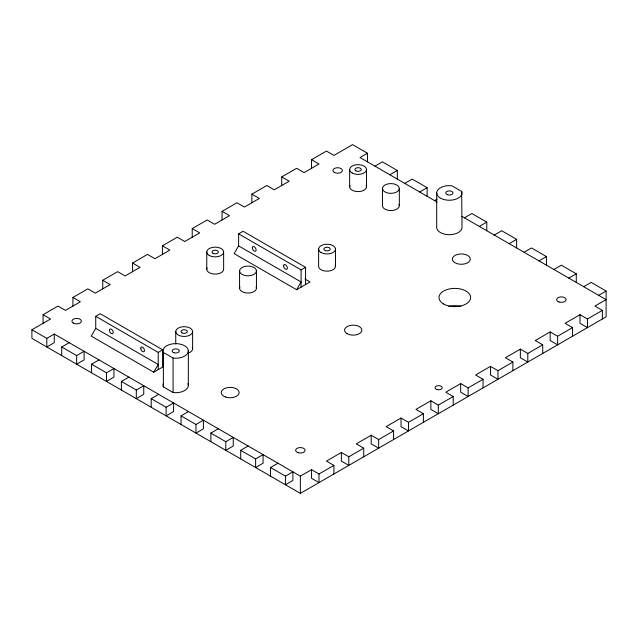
<?xml version="1.0" encoding="UTF-8"?>
<svg xmlns="http://www.w3.org/2000/svg" width="638" height="638" viewBox="0 0 638 638"><rect width="100%" height="100%" fill="white"/><g stroke="black" fill="none" stroke-linecap="round" stroke-linejoin="round"><path stroke-width="0.96" d="M95.732 328.387L91.258 336.138L153.75 372.217L162.698 367.049L162.698 349.823L100.206 313.744L95.732 316.328L95.732 328.387L158.224 364.465L153.75 372.217M305.578 284.556L305.578 267.338L243.086 231.259L238.612 233.843L238.612 245.893L234.138 253.645L296.63 289.724L310.052 281.972L304.916 279.005M296.63 289.724L301.104 281.972L238.612 245.893M43.089 323.306L43.089 314.694L58.002 306.081L65.459 310.387L80.372 301.782L72.915 297.475L72.915 306.081M72.915 297.475L87.829 288.862L95.285 293.169L110.199 284.556L102.742 280.249L102.742 288.862M102.742 280.249L117.655 271.644L125.112 275.943L140.025 267.338L132.568 263.031L132.568 271.644M132.568 263.031L147.49 254.418L154.946 258.725L169.86 250.112L162.403 245.805L162.403 254.418M162.403 245.805L177.316 237.2L184.773 241.507L199.686 232.894L192.229 228.587L192.229 237.2M192.229 228.587L207.143 219.974L214.599 224.281L229.513 215.668L222.056 211.369L222.056 219.974M222.056 211.369L236.969 202.756L244.426 207.063L259.339 198.45L251.882 194.143L251.882 202.756M251.882 194.143L266.804 185.53L274.26 189.837L289.173 181.232L281.717 176.925L281.717 185.538M281.717 176.925L296.63 168.312L304.087 172.619L319 164.006L311.543 159.699L311.543 168.312M311.543 159.699L326.457 151.094L333.913 155.401L352.559 144.635L367.472 153.248L367.472 161.853M583.73 286.709L591.187 282.403L606.1 291.016L606.1 316.847L300.354 493.365L31.9 338.371L31.9 329.766L50.546 319L43.089 314.694M31.9 329.766L46.813 338.371L54.27 334.065L300.354 476.147L311.543 469.688L319 473.994L333.913 465.381L333.913 473.994M367.472 153.248L360.015 157.546L437.07 202.039M61.727 355.597L61.727 346.984L69.183 342.678M374.929 166.159L382.385 161.853L397.299 170.466L397.299 179.079M76.64 355.597L84.096 351.291L84.096 359.904L76.64 364.202L76.64 355.597L61.727 346.984M389.842 174.772L397.299 170.466M91.561 372.815L91.561 364.202L99.018 359.904M404.755 183.385L412.212 179.079L427.125 187.684L427.125 196.297M106.474 372.815L113.931 368.509L113.931 377.122L106.474 381.428L106.474 372.815L91.561 364.202M419.668 191.99L427.125 187.684M95.732 316.328L158.224 352.407L162.698 349.823M238.612 233.843L301.104 269.922L305.578 267.338M121.387 390.041L121.387 381.428L128.844 377.122M434.59 200.603L437.07 199.168M136.301 390.041L143.757 385.735L143.757 394.34L136.301 398.646L136.301 390.041L121.387 381.428M151.214 407.259L151.214 398.646L158.671 394.34M464.416 217.821L471.873 213.523L486.786 222.128L486.786 230.741M166.127 407.259L173.584 402.953L173.584 411.566L166.127 415.872L166.127 407.259L151.214 398.646M479.329 226.434L486.786 222.128M181.04 424.477L181.04 415.872L188.497 411.566M494.243 235.047L501.699 230.741L516.613 239.354L516.613 247.959M195.954 424.477L203.41 420.179L203.41 428.784L195.954 433.09L195.954 424.477L181.04 415.872M509.156 243.66L516.613 239.354M210.875 441.703L210.875 433.09L218.332 428.784M524.069 252.265L531.526 247.959L546.439 256.572L546.439 265.185M225.788 441.703L233.245 437.397L233.245 446.01L225.788 450.316L225.788 441.703L210.875 433.09M538.982 260.878L546.439 256.572M240.701 458.921L240.701 450.316L248.158 446.01M553.904 269.491L561.36 265.185L576.274 273.798L576.274 282.403M255.615 458.921L263.071 454.615L263.071 463.228L255.615 467.534L255.615 458.921L240.701 450.316M568.817 278.096L576.274 273.798M270.528 476.147L270.528 467.534L277.985 463.228M285.441 476.147L292.898 471.841L292.898 480.454L285.441 484.752L285.441 476.147L270.528 467.534M598.643 295.322L606.1 291.016M363.74 456.768L363.74 448.163L348.826 456.768L341.37 452.462L326.457 461.075L333.913 465.381M393.574 439.55L393.574 430.937L378.661 439.55L371.196 435.244L356.283 443.857L363.74 448.163M423.401 422.332L423.401 413.719L408.487 422.324L401.031 418.026L386.118 426.631L393.574 430.937M453.227 405.106L453.227 396.493L438.314 405.106L430.857 400.8L415.944 409.413L423.401 413.719M483.054 387.888L483.054 379.275L468.14 387.888L460.684 383.582L445.771 392.195L453.227 396.493M512.888 370.662L512.888 362.057L497.975 370.662L490.51 366.356L475.597 374.969L483.054 379.275M542.715 353.444L542.715 344.831L527.801 353.444L520.345 349.138L505.432 357.751L512.888 362.057M572.541 336.218L572.541 327.613L557.628 336.218L550.171 331.919L535.258 340.525L542.715 344.831M602.368 319L602.368 310.387L587.454 319L579.998 314.694L565.085 323.306L572.541 327.613M188.33 350.948A12.656 7.305 0 0 0 175.673 343.635A12.656 7.305 0 0 0 163.017 350.948L163.36 352.447L173.073 358.054L175.673 358.253A12.656 7.305 0 0 0 188.33 350.948L188.33 385.392M163.448 383.494A12.656 7.305 0 0 0 163.017 385.392L163.36 386.891L173.073 392.498L175.673 392.697A12.656 7.305 0 0 0 187.899 383.494M461.665 191.44L451.951 185.833L449.351 185.634A12.656 7.305 0 0 0 436.695 192.939L436.695 227.383A12.656 7.305 0 0 0 449.351 234.688A12.656 7.305 0 0 0 462.008 227.383L461.665 191.44L462.008 192.939A12.656 7.305 0 0 1 449.351 200.244A12.656 7.305 0 0 1 436.695 192.939M461.928 216.386L606.1 299.629L594.911 306.081L602.368 310.387M587.454 319L587.454 327.613L579.998 323.306L579.998 314.694M557.628 336.218L557.628 344.831L550.171 340.525L550.171 331.919M527.801 353.444L527.801 362.057L520.345 357.751L520.345 349.138M497.975 370.662L497.975 379.275L490.51 374.969L490.51 366.356M468.14 387.888L468.14 396.493L460.684 392.195L460.684 383.582M438.314 405.106L438.314 413.719L430.857 409.413L430.857 400.8M408.487 422.324L408.487 430.937L401.031 426.631L401.031 418.026M399.324 188.465A8.438 4.873 0 0 1 386.668 192.684A8.438 4.873 0 0 1 386.668 184.246A8.438 4.873 0 0 1 399.324 188.465L399.324 205.683M382.449 188.465L382.449 205.683A8.438 4.873 0 0 0 391.987 210.516A8.438 4.873 0 0 0 399.037 204.423M378.661 439.55L378.661 448.163L371.196 443.857L371.196 435.244M366.515 169.517L366.515 186.743M349.64 169.517L349.64 186.743M348.826 456.768L348.826 465.381L341.37 461.075L341.37 452.462M335.492 249.083L335.492 266.301M319 473.994L319 482.599L311.543 478.301L311.543 469.688M318.617 249.083L318.617 266.301A8.438 4.873 0 0 0 328.155 271.134A8.438 4.873 0 0 0 335.205 265.041M301.104 269.922L301.104 287.14M300.354 476.147L300.354 493.365M256.444 270.951A8.438 4.873 0 0 1 243.788 275.169A8.438 4.873 0 0 1 243.788 266.732A8.438 4.873 0 0 1 256.444 270.951L256.444 288.177M239.569 270.951L239.569 288.177M223.635 252.01L223.635 269.228A8.438 4.873 0 0 1 214.097 274.061A8.438 4.873 0 0 1 207.047 267.968M206.76 252.01L206.76 269.228M192.612 331.569A8.438 4.873 0 0 1 179.956 335.787A8.438 4.873 0 0 1 179.956 327.35A8.438 4.873 0 0 1 192.612 331.569L192.612 348.795M175.737 331.569L175.737 344.01M173.073 358.054L173.073 392.498M163.36 352.447L163.36 386.891M158.224 352.407L158.224 369.633M54.27 334.065L54.27 342.678L46.813 346.984L46.813 338.371M366.228 185.483A8.438 4.873 0 0 1 358.077 191.607A8.438 4.873 0 0 1 349.927 185.483M192.325 347.535A8.438 4.873 0 0 1 188.393 353.013M256.157 286.917A8.438 4.873 0 0 1 248.007 293.041A8.438 4.873 0 0 1 239.856 286.917M448.753 306.312A15.822 9.131 0 0 1 460.859 306.312M453.578 261.692L452.685 260.448A8.964 5.176 0 0 1 462.901 254.012A8.964 5.176 0 0 1 468.683 262.074A8.964 5.176 0 0 1 453.578 261.692M347.096 333.674A8.645 4.992 0 0 0 361.571 331.433A8.645 4.992 0 0 0 350.98 325.324A8.645 4.992 0 0 0 347.096 333.674M352.112 172.962A8.438 4.873 0 0 0 366.228 170.777A8.438 4.873 0 0 0 355.892 164.811A8.438 4.873 0 0 0 352.112 172.962M209.232 255.455A8.438 4.873 0 0 0 223.348 253.27A8.438 4.873 0 0 0 213.012 247.305A8.438 4.873 0 0 0 209.232 255.455M321.089 252.528A8.438 4.873 0 0 0 335.205 250.343A8.438 4.873 0 0 0 324.87 244.378A8.438 4.873 0 0 0 321.089 252.528M252.369 247.807A2.64 1.523 60 0 0 255.168 251.292A2.64 1.523 60 0 0 255.168 247.56A2.64 1.523 60 0 0 252.369 247.807M283.615 265.847A2.64 1.523 60 0 0 286.414 269.332A2.64 1.523 60 0 0 286.414 265.599A2.64 1.523 60 0 0 283.615 265.847M109.489 330.301A2.64 1.523 60 0 0 112.288 333.778A2.64 1.523 60 0 0 112.288 330.053A2.64 1.523 60 0 0 109.489 330.301M140.735 348.34A2.64 1.523 60 0 0 143.534 351.817A2.64 1.523 60 0 0 143.534 348.093A2.64 1.523 60 0 0 140.735 348.34M173.879 352.734A3.589 2.074 0 0 0 179.262 350.948A3.589 2.074 0 0 0 173.879 349.153A3.589 2.074 0 0 0 173.879 352.734M447.557 194.734A3.589 2.074 0 0 0 452.94 192.939A3.589 2.074 0 0 0 447.557 191.145A3.589 2.074 0 0 0 447.557 194.734M436.823 389.507A3.589 2.074 0 0 0 442.198 387.713A3.589 2.074 0 0 0 436.823 385.918A3.589 2.074 0 0 0 436.823 389.507M225.692 397.051A8.964 5.176 0 0 0 239.138 392.569A8.964 5.176 0 0 0 225.692 388.087A8.964 5.176 0 0 0 225.692 397.051M334.288 172.404A4.745 2.743 0 0 0 342.223 171.175A4.745 2.743 0 0 0 336.417 167.818A4.745 2.743 0 0 0 334.288 172.404M73.29 323.091A4.745 2.743 0 0 0 81.225 321.863A4.745 2.743 0 0 0 75.412 318.506A4.745 2.743 0 0 0 73.29 323.091M355.837 170.809A3.166 1.826 0 0 0 361.132 169.987A3.166 1.826 0 0 0 357.256 167.754A3.166 1.826 0 0 0 355.837 170.809M325.476 250.662A3.166 1.826 0 0 0 330.221 249.083A3.166 1.826 0 0 0 325.476 247.496A3.166 1.826 0 0 0 325.476 250.662M212.956 253.302A3.166 1.826 0 0 0 218.252 252.481A3.166 1.826 0 0 0 214.376 250.248A3.166 1.826 0 0 0 212.956 253.302M181.942 332.861A3.166 1.826 0 0 0 187.229 332.047A3.166 1.826 0 0 0 183.353 329.806A3.166 1.826 0 0 0 181.942 332.861M558.984 301.997A4.745 2.743 0 0 0 566.105 299.629A4.745 2.743 0 0 0 558.984 297.252A4.745 2.743 0 0 0 558.984 301.997M297.986 452.685A4.745 2.743 0 0 0 305.1 450.316A4.745 2.743 0 0 0 297.986 447.94A4.745 2.743 0 0 0 297.986 452.685M443.625 303.983A15.822 9.131 0 0 0 470.086 299.884A15.822 9.131 0 0 0 450.715 288.703A15.822 9.131 0 0 0 443.625 303.983"/></g></svg>
